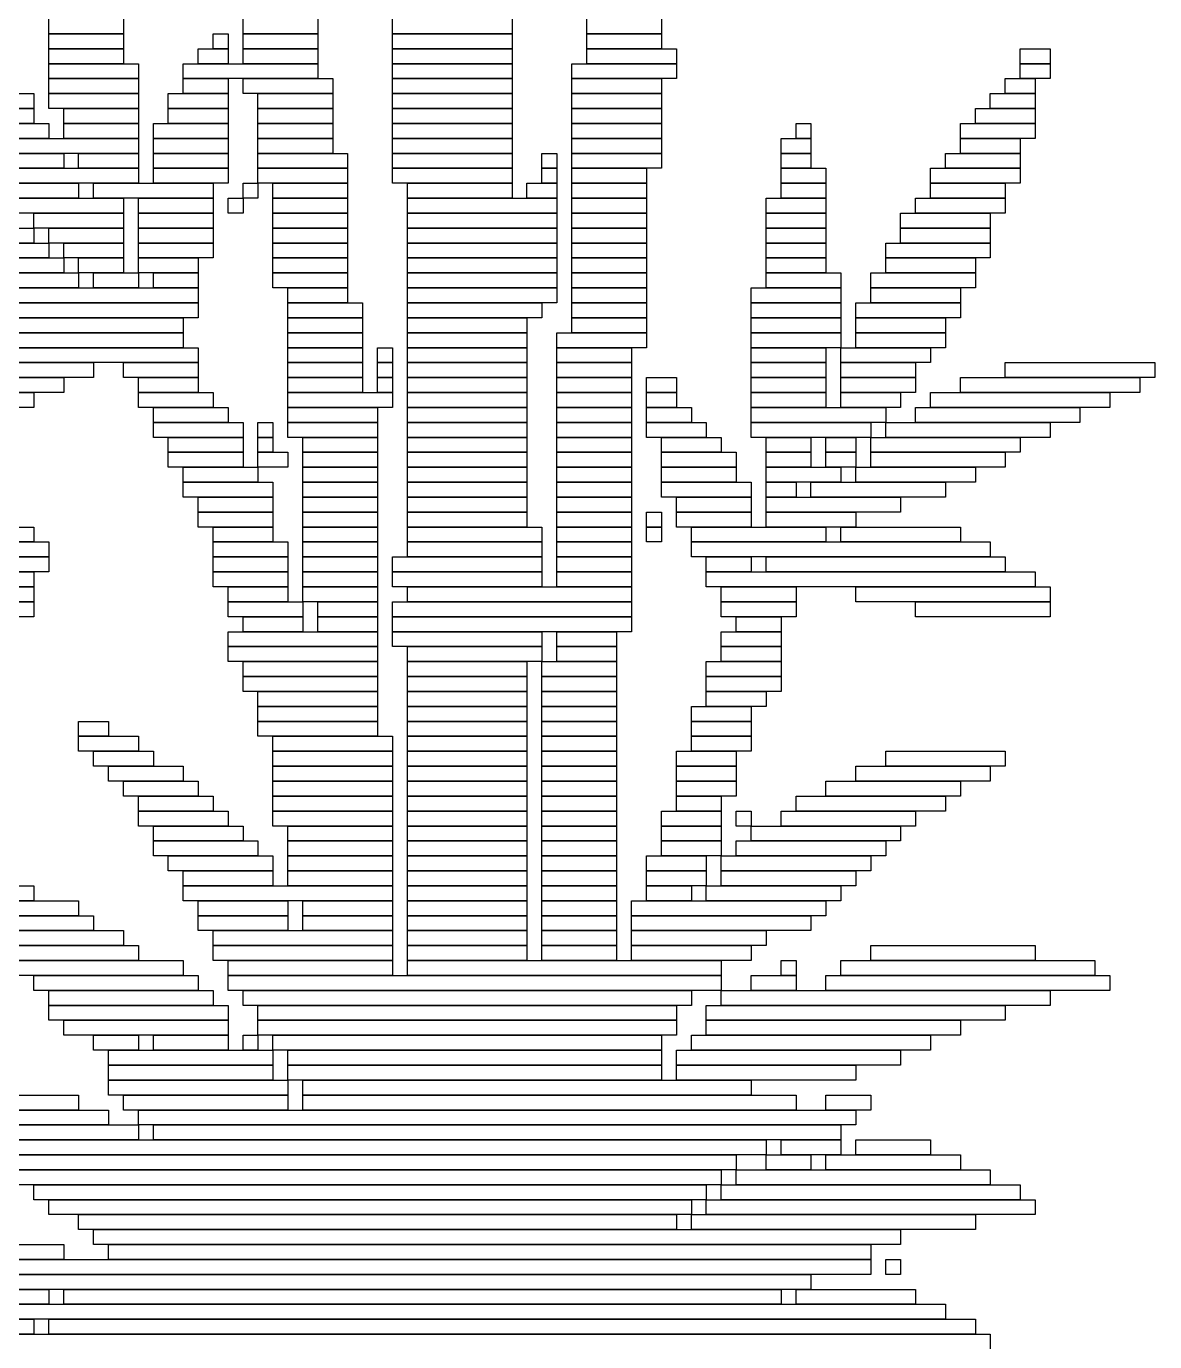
# Model space of a CAD drawing. Extents: x 292 to 731, y 307 to 718.
# Drawn here: x 655.5 to 731, y 435.5 to 523.5 of the extents above; entities that cross this region are included whole.
import ezdxf

# ---------------------------------------------------------------- set-up
doc = ezdxf.new("R2010")
doc.units = 0

msp = doc.modelspace()

# ---------------------------------------------------------------- linework, layer by layer
for p, q in [((657, 523), (657, 524)), ((662, 524), (662, 523)), ((670, 523), (670, 524)), ((675, 524), (675, 523)), ((680, 523), (680, 524)), ((688, 524), (688, 523)), ((693, 523), (693, 524)), ((698, 524), (698, 523)), ((662, 523), (657, 523)), ((657, 523), (662, 523)), ((657, 522), (657, 523)), ((662, 523), (662, 522)), ((668, 523), (669, 523)), ((668, 522), (668, 523)), ((669, 523), (669, 522)), ((675, 523), (670, 523)), ((670, 523), (675, 523)), ((670, 522), (670, 523)), ((675, 523), (675, 522)), ((688, 523), (680, 523)), ((680, 523), (688, 523)), ((680, 522), (680, 523)), ((688, 523), (688, 522)), ((698, 523), (693, 523)), ((693, 523), (698, 523)), ((693, 522), (693, 523)), ((698, 523), (698, 522)), ((662, 522), (657, 522)), ((657, 522), (662, 522)), ((657, 521), (657, 522)), ((662, 522), (662, 521)), ((667, 522), (669, 522)), ((667, 521), (667, 522)), ((669, 522), (668, 522)), ((669, 522), (669, 521)), ((675, 522), (670, 522)), ((670, 522), (675, 522)), ((670, 521), (670, 522)), ((675, 522), (675, 521)), ((688, 522), (680, 522)), ((680, 522), (688, 522)), ((680, 521), (680, 522)), ((688, 522), (688, 521)), ((698, 522), (693, 522)), ((693, 522), (699, 522)), ((693, 521), (693, 522)), ((699, 522), (699, 521)), ((722, 522), (724, 522)), ((722, 521), (722, 522)), ((724, 522), (724, 521)), ((662, 521), (657, 521)), ((657, 521), (663, 521)), ((657, 520), (657, 521)), ((663, 521), (663, 520)), ((666, 521), (675, 521)), ((666, 520), (666, 521)), ((669, 521), (667, 521)), ((675, 521), (670, 521)), ((675, 521), (675, 520)), ((688, 521), (680, 521)), ((680, 521), (688, 521)), ((680, 520), (680, 521)), ((688, 521), (688, 520)), ((692, 521), (699, 521)), ((692, 520), (692, 521)), ((699, 521), (693, 521)), ((699, 521), (699, 520)), ((724, 521), (722, 521)), ((722, 521), (724, 521)), ((722, 520), (722, 521)), ((724, 521), (724, 520)), ((663, 520), (657, 520)), ((657, 520), (663, 520)), ((657, 519), (657, 520)), ((663, 520), (663, 519)), ((675, 520), (666, 520)), ((666, 520), (669, 520)), ((666, 519), (666, 520)), ((669, 520), (669, 519)), ((670, 520), (676, 520)), ((670, 519), (670, 520)), ((676, 520), (676, 519)), ((688, 520), (680, 520)), ((680, 520), (688, 520)), ((680, 519), (680, 520)), ((688, 520), (688, 519)), ((699, 520), (692, 520)), ((692, 520), (698, 520)), ((692, 519), (692, 520)), ((698, 520), (698, 519)), ((721, 520), (723, 520)), ((721, 519), (721, 520)), ((724, 520), (722, 520)), ((723, 520), (723, 519)), ((648, 519), (656, 519)), ((656, 519), (656, 518)), ((663, 519), (657, 519)), ((657, 519), (663, 519)), ((657, 518), (657, 519)), ((663, 519), (663, 518)), ((665, 519), (669, 519)), ((665, 518), (665, 519)), ((669, 519), (666, 519)), ((669, 519), (669, 518)), ((676, 519), (670, 519)), ((671, 519), (676, 519)), ((671, 518), (671, 519)), ((676, 519), (676, 518)), ((688, 519), (680, 519)), ((680, 519), (688, 519)), ((680, 518), (680, 519)), ((688, 519), (688, 518)), ((698, 519), (692, 519)), ((692, 519), (698, 519)), ((692, 518), (692, 519)), ((698, 519), (698, 518)), ((720, 519), (723, 519)), ((720, 518), (720, 519)), ((723, 519), (721, 519)), ((723, 519), (723, 518)), ((656, 518), (648, 518)), ((649, 518), (656, 518)), ((656, 518), (656, 517)), ((663, 518), (657, 518)), ((658, 518), (663, 518)), ((658, 517), (658, 518)), ((663, 518), (663, 517)), ((669, 518), (665, 518)), ((665, 518), (669, 518)), ((665, 517), (665, 518)), ((669, 518), (669, 517)), ((676, 518), (671, 518)), ((671, 518), (676, 518)), ((671, 517), (671, 518)), ((676, 518), (676, 517)), ((688, 518), (680, 518)), ((680, 518), (688, 518)), ((680, 517), (680, 518)), ((688, 518), (688, 517)), ((698, 518), (692, 518)), ((692, 518), (698, 518)), ((692, 517), (692, 518)), ((698, 518), (698, 517)), ((719, 518), (723, 518)), ((719, 517), (719, 518)), ((723, 518), (720, 518)), ((723, 518), (723, 517)), ((656, 517), (649, 517)), ((650, 517), (657, 517)), ((657, 517), (657, 516)), ((663, 517), (658, 517)), ((658, 517), (663, 517)), ((658, 516), (658, 517)), ((663, 517), (663, 516)), ((664, 517), (669, 517)), ((664, 516), (664, 517)), ((669, 517), (665, 517)), ((669, 517), (669, 516)), ((676, 517), (671, 517)), ((671, 517), (676, 517)), ((671, 516), (671, 517)), ((676, 517), (676, 516)), ((688, 517), (680, 517)), ((680, 517), (688, 517)), ((680, 516), (680, 517)), ((688, 517), (688, 516)), ((698, 517), (692, 517)), ((692, 517), (698, 517)), ((692, 516), (692, 517)), ((698, 517), (698, 516)), ((707, 517), (708, 517)), ((707, 516), (707, 517)), ((708, 517), (708, 516)), ((718, 517), (723, 517)), ((718, 516), (718, 517)), ((723, 517), (719, 517)), ((723, 517), (723, 516)), ((657, 516), (650, 516)), ((651, 516), (663, 516)), ((663, 516), (658, 516)), ((663, 516), (663, 515)), ((669, 516), (664, 516)), ((664, 516), (669, 516)), ((664, 515), (664, 516)), ((669, 516), (669, 515)), ((676, 516), (671, 516)), ((671, 516), (676, 516)), ((671, 515), (671, 516)), ((676, 516), (676, 515)), ((688, 516), (680, 516)), ((680, 516), (688, 516)), ((680, 515), (680, 516)), ((688, 516), (688, 515)), ((698, 516), (692, 516)), ((692, 516), (698, 516)), ((692, 515), (692, 516)), ((698, 516), (698, 515)), ((706, 516), (708, 516)), ((706, 515), (706, 516)), ((708, 516), (707, 516)), ((708, 516), (708, 515)), ((723, 516), (718, 516)), ((718, 516), (722, 516)), ((718, 515), (718, 516)), ((722, 516), (722, 515)), ((663, 515), (651, 515)), ((652, 515), (658, 515)), ((658, 515), (658, 514)), ((659, 515), (663, 515)), ((659, 514), (659, 515)), ((663, 515), (663, 514)), ((669, 515), (664, 515)), ((664, 515), (669, 515)), ((664, 514), (664, 515)), ((669, 515), (669, 514)), ((676, 515), (671, 515)), ((671, 515), (677, 515)), ((671, 514), (671, 515)), ((677, 515), (677, 514)), ((688, 515), (680, 515)), ((680, 515), (688, 515)), ((680, 514), (680, 515)), ((688, 515), (688, 514)), ((690, 515), (691, 515)), ((690, 514), (690, 515)), ((691, 515), (691, 514)), ((698, 515), (692, 515)), ((692, 515), (698, 515)), ((692, 514), (692, 515)), ((698, 515), (698, 514)), ((708, 515), (706, 515)), ((706, 515), (708, 515)), ((706, 514), (706, 515)), ((708, 515), (708, 514)), ((717, 515), (722, 515)), ((717, 514), (717, 515)), ((722, 515), (718, 515)), ((722, 515), (722, 514)), ((658, 514), (652, 514)), ((653, 514), (663, 514)), ((663, 514), (659, 514)), ((663, 514), (663, 513)), ((669, 514), (664, 514)), ((664, 514), (669, 514)), ((664, 513), (664, 514)), ((669, 514), (669, 513)), ((677, 514), (671, 514)), ((671, 514), (677, 514)), ((671, 513), (671, 514)), ((677, 514), (677, 513)), ((688, 514), (680, 514)), ((680, 514), (688, 514)), ((680, 513), (680, 514)), ((688, 514), (688, 513)), ((691, 514), (690, 514)), ((690, 514), (691, 514)), ((690, 513), (690, 514)), ((691, 514), (691, 513)), ((698, 514), (692, 514)), ((692, 514), (697, 514)), ((692, 513), (692, 514)), ((697, 514), (697, 513)), ((708, 514), (706, 514)), ((706, 514), (709, 514)), ((706, 513), (706, 514)), ((709, 514), (709, 513)), ((716, 514), (722, 514)), ((716, 513), (716, 514)), ((722, 514), (717, 514)), ((722, 514), (722, 513)), ((663, 513), (653, 513)), ((654, 513), (659, 513)), ((659, 513), (659, 512)), ((660, 513), (668, 513)), ((660, 512), (660, 513)), ((669, 513), (664, 513)), ((668, 513), (668, 512)), ((670, 513), (671, 513)), ((670, 512), (670, 513)), ((677, 513), (671, 513)), ((671, 513), (671, 512)), ((672, 513), (677, 513)), ((672, 512), (672, 513)), ((677, 513), (677, 512)), ((688, 513), (680, 513)), ((681, 513), (688, 513)), ((681, 512), (681, 513)), ((688, 513), (688, 512)), ((689, 513), (691, 513)), ((689, 512), (689, 513)), ((691, 513), (690, 513)), ((691, 513), (691, 512)), ((697, 513), (692, 513)), ((692, 513), (697, 513)), ((692, 512), (692, 513)), ((697, 513), (697, 512)), ((709, 513), (706, 513)), ((706, 513), (709, 513)), ((706, 512), (706, 513)), ((709, 513), (709, 512)), ((722, 513), (716, 513)), ((716, 513), (721, 513)), ((716, 512), (716, 513)), ((721, 513), (721, 512)), ((659, 512), (654, 512)), ((655, 512), (662, 512)), ((668, 512), (660, 512)), ((662, 512), (662, 511)), ((663, 512), (668, 512)), ((663, 511), (663, 512)), ((668, 512), (668, 511)), ((669, 512), (670, 512)), ((669, 511), (669, 512)), ((671, 512), (670, 512)), ((670, 512), (670, 511)), ((677, 512), (672, 512)), ((672, 512), (677, 512)), ((672, 511), (672, 512)), ((677, 512), (677, 511)), ((688, 512), (681, 512)), ((681, 512), (691, 512)), ((681, 511), (681, 512)), ((691, 512), (689, 512)), ((691, 512), (691, 511)), ((697, 512), (692, 512)), ((692, 512), (697, 512)), ((692, 511), (692, 512)), ((697, 512), (697, 511)), ((705, 512), (709, 512)), ((705, 511), (705, 512)), ((709, 512), (706, 512)), ((709, 512), (709, 511)), ((715, 512), (721, 512)), ((715, 511), (715, 512)), ((721, 512), (716, 512)), ((721, 512), (721, 511)), ((662, 511), (655, 511)), ((656, 511), (662, 511)), ((656, 510), (656, 511)), ((662, 511), (662, 510)), ((668, 511), (663, 511)), ((663, 511), (668, 511)), ((663, 510), (663, 511)), ((668, 511), (668, 510)), ((670, 511), (669, 511)), ((677, 511), (672, 511)), ((672, 511), (677, 511)), ((672, 510), (672, 511)), ((677, 511), (677, 510)), ((691, 511), (681, 511)), ((681, 511), (691, 511)), ((681, 510), (681, 511)), ((691, 511), (691, 510)), ((697, 511), (692, 511)), ((692, 511), (697, 511)), ((692, 510), (692, 511)), ((697, 511), (697, 510)), ((709, 511), (705, 511)), ((705, 511), (709, 511)), ((705, 510), (705, 511)), ((709, 511), (709, 510)), ((714, 511), (720, 511)), ((714, 510), (714, 511)), ((721, 511), (715, 511)), ((720, 511), (720, 510)), ((640, 510), (656, 510)), ((662, 510), (656, 510)), ((656, 510), (656, 509)), ((657, 510), (662, 510)), ((657, 509), (657, 510)), ((662, 510), (662, 509)), ((668, 510), (663, 510)), ((663, 510), (668, 510)), ((663, 509), (663, 510)), ((668, 510), (668, 509)), ((677, 510), (672, 510)), ((672, 510), (677, 510)), ((672, 509), (672, 510)), ((677, 510), (677, 509)), ((691, 510), (681, 510)), ((681, 510), (691, 510)), ((681, 509), (681, 510)), ((691, 510), (691, 509)), ((697, 510), (692, 510)), ((692, 510), (697, 510)), ((692, 509), (692, 510)), ((697, 510), (697, 509)), ((709, 510), (705, 510)), ((705, 510), (709, 510)), ((705, 509), (705, 510)), ((709, 510), (709, 509)), ((720, 510), (714, 510)), ((714, 510), (720, 510)), ((714, 509), (714, 510)), ((720, 510), (720, 509)), ((639, 509), (657, 509)), ((656, 509), (640, 509)), ((662, 509), (657, 509)), ((657, 509), (657, 508)), ((658, 509), (662, 509)), ((658, 508), (658, 509)), ((662, 509), (662, 508)), ((668, 509), (663, 509)), ((663, 509), (668, 509)), ((663, 508), (663, 509)), ((668, 509), (668, 508)), ((677, 509), (672, 509)), ((672, 509), (677, 509)), ((672, 508), (672, 509)), ((677, 509), (677, 508)), ((691, 509), (681, 509)), ((681, 509), (691, 509)), ((681, 508), (681, 509)), ((691, 509), (691, 508)), ((697, 509), (692, 509)), ((692, 509), (697, 509)), ((692, 508), (692, 509)), ((697, 509), (697, 508)), ((709, 509), (705, 509)), ((705, 509), (709, 509)), ((705, 508), (705, 509)), ((709, 509), (709, 508)), ((713, 509), (720, 509)), ((713, 508), (713, 509)), ((720, 509), (714, 509)), ((720, 509), (720, 508)), ((657, 508), (639, 508)), ((642, 508), (658, 508)), ((662, 508), (658, 508)), ((658, 508), (658, 507)), ((659, 508), (662, 508)), ((659, 507), (659, 508)), ((662, 508), (662, 507)), ((668, 508), (663, 508)), ((663, 508), (667, 508)), ((663, 507), (663, 508)), ((667, 508), (667, 507)), ((677, 508), (672, 508)), ((672, 508), (677, 508)), ((672, 507), (672, 508)), ((677, 508), (677, 507)), ((691, 508), (681, 508)), ((681, 508), (691, 508)), ((681, 507), (681, 508)), ((691, 508), (691, 507)), ((697, 508), (692, 508)), ((692, 508), (697, 508)), ((692, 507), (692, 508)), ((697, 508), (697, 507)), ((709, 508), (705, 508)), ((705, 508), (709, 508)), ((705, 507), (705, 508)), ((709, 508), (709, 507)), ((720, 508), (713, 508)), ((713, 508), (719, 508)), ((713, 507), (713, 508)), ((719, 508), (719, 507)), ((658, 507), (642, 507)), ((646, 507), (659, 507)), ((662, 507), (659, 507)), ((659, 507), (659, 506)), ((660, 507), (663, 507)), ((660, 506), (660, 507)), ((667, 507), (663, 507)), ((663, 507), (663, 506)), ((664, 507), (667, 507)), ((664, 506), (664, 507)), ((667, 507), (667, 506)), ((677, 507), (672, 507)), ((672, 507), (677, 507)), ((672, 506), (672, 507)), ((677, 507), (677, 506)), ((691, 507), (681, 507)), ((681, 507), (691, 507)), ((681, 506), (681, 507)), ((691, 507), (691, 506)), ((697, 507), (692, 507)), ((692, 507), (697, 507)), ((692, 506), (692, 507)), ((697, 507), (697, 506)), ((709, 507), (705, 507)), ((705, 507), (710, 507)), ((705, 506), (705, 507)), ((710, 507), (710, 506)), ((712, 507), (719, 507)), ((712, 506), (712, 507)), ((719, 507), (713, 507)), ((719, 507), (719, 506)), ((659, 506), (646, 506)), ((649, 506), (667, 506)), ((663, 506), (660, 506)), ((667, 506), (664, 506)), ((667, 506), (667, 505)), ((677, 506), (672, 506)), ((673, 506), (677, 506)), ((673, 505), (673, 506)), ((677, 506), (677, 505)), ((691, 506), (681, 506)), ((681, 506), (691, 506)), ((681, 505), (681, 506)), ((691, 506), (691, 505)), ((697, 506), (692, 506)), ((692, 506), (697, 506)), ((692, 505), (692, 506)), ((697, 506), (697, 505)), ((704, 506), (710, 506)), ((704, 505), (704, 506)), ((710, 506), (705, 506)), ((710, 506), (710, 505)), ((719, 506), (712, 506)), ((712, 506), (718, 506)), ((712, 505), (712, 506)), ((718, 506), (718, 505)), ((667, 505), (649, 505)), ((655, 505), (667, 505)), ((667, 505), (667, 504)), ((677, 505), (673, 505)), ((673, 505), (678, 505)), ((673, 504), (673, 505)), ((678, 505), (678, 504)), ((691, 505), (681, 505)), ((681, 505), (690, 505)), ((681, 504), (681, 505)), ((690, 505), (690, 504)), ((697, 505), (692, 505)), ((692, 505), (697, 505)), ((692, 504), (692, 505)), ((697, 505), (697, 504)), ((710, 505), (704, 505)), ((704, 505), (710, 505)), ((704, 504), (704, 505)), ((710, 505), (710, 504)), ((711, 505), (718, 505)), ((711, 504), (711, 505)), ((718, 505), (712, 505)), ((718, 505), (718, 504)), ((653, 504), (666, 504)), ((667, 504), (655, 504)), ((666, 504), (666, 503)), ((678, 504), (673, 504)), ((673, 504), (678, 504)), ((673, 503), (673, 504)), ((678, 504), (678, 503)), ((690, 504), (681, 504)), ((681, 504), (689, 504)), ((681, 503), (681, 504)), ((689, 504), (689, 503)), ((697, 504), (692, 504)), ((692, 504), (697, 504)), ((692, 503), (692, 504)), ((697, 504), (697, 503)), ((710, 504), (704, 504)), ((704, 504), (710, 504)), ((704, 503), (704, 504)), ((710, 504), (710, 503)), ((718, 504), (711, 504)), ((711, 504), (717, 504)), ((711, 503), (711, 504)), ((717, 504), (717, 503)), ((652, 503), (666, 503)), ((666, 503), (653, 503)), ((666, 503), (666, 502)), ((678, 503), (673, 503)), ((673, 503), (678, 503)), ((673, 502), (673, 503)), ((678, 503), (678, 502)), ((689, 503), (681, 503)), ((681, 503), (689, 503)), ((681, 502), (681, 503)), ((689, 503), (689, 502)), ((691, 503), (697, 503)), ((691, 502), (691, 503)), ((697, 503), (692, 503)), ((697, 503), (697, 502)), ((710, 503), (704, 503)), ((704, 503), (710, 503)), ((704, 502), (704, 503)), ((710, 503), (710, 502)), ((717, 503), (711, 503)), ((711, 503), (717, 503)), ((711, 502), (711, 503)), ((717, 503), (717, 502)), ((651, 502), (667, 502)), ((666, 502), (652, 502)), ((667, 502), (667, 501)), ((678, 502), (673, 502)), ((673, 502), (678, 502)), ((673, 501), (673, 502)), ((678, 502), (678, 501)), ((679, 502), (680, 502)), ((679, 501), (679, 502)), ((680, 502), (680, 501)), ((689, 502), (681, 502)), ((681, 502), (689, 502)), ((681, 501), (681, 502)), ((689, 502), (689, 501)), ((697, 502), (691, 502)), ((691, 502), (696, 502)), ((691, 501), (691, 502)), ((696, 502), (696, 501)), ((710, 502), (704, 502)), ((704, 502), (709, 502)), ((704, 501), (704, 502)), ((709, 502), (709, 501)), ((710, 502), (716, 502)), ((710, 501), (710, 502)), ((717, 502), (711, 502)), ((716, 502), (716, 501)), ((649, 501), (660, 501)), ((667, 501), (651, 501)), ((660, 501), (660, 500)), ((662, 501), (667, 501)), ((662, 500), (662, 501)), ((667, 501), (667, 500)), ((678, 501), (673, 501)), ((673, 501), (678, 501)), ((673, 500), (673, 501)), ((678, 501), (678, 500)), ((680, 501), (679, 501)), ((679, 501), (680, 501)), ((679, 500), (679, 501)), ((680, 501), (680, 500)), ((689, 501), (681, 501)), ((681, 501), (689, 501)), ((681, 500), (681, 501)), ((689, 501), (689, 500)), ((696, 501), (691, 501)), ((691, 501), (696, 501)), ((691, 500), (691, 501)), ((696, 501), (696, 500)), ((709, 501), (704, 501)), ((704, 501), (709, 501)), ((704, 500), (704, 501)), ((709, 501), (709, 500)), ((716, 501), (710, 501)), ((710, 501), (715, 501)), ((710, 500), (710, 501)), ((715, 501), (715, 500)), ((721, 501), (731, 501)), ((721, 500), (721, 501)), ((731, 501), (731, 500)), ((648, 500), (658, 500)), ((660, 500), (649, 500)), ((658, 500), (658, 499)), ((667, 500), (662, 500)), ((663, 500), (667, 500)), ((663, 499), (663, 500)), ((667, 500), (667, 499)), ((678, 500), (673, 500)), ((673, 500), (678, 500)), ((673, 499), (673, 500)), ((678, 500), (678, 499)), ((680, 500), (679, 500)), ((679, 500), (680, 500)), ((679, 499), (679, 500)), ((680, 500), (680, 499)), ((689, 500), (681, 500)), ((681, 500), (689, 500)), ((681, 499), (681, 500)), ((689, 500), (689, 499)), ((696, 500), (691, 500)), ((691, 500), (696, 500)), ((691, 499), (691, 500)), ((696, 500), (696, 499)), ((697, 500), (699, 500)), ((697, 499), (697, 500)), ((699, 500), (699, 499)), ((709, 500), (704, 500)), ((704, 500), (709, 500)), ((704, 499), (704, 500)), ((709, 500), (709, 499)), ((715, 500), (710, 500)), ((710, 500), (715, 500)), ((710, 499), (710, 500)), ((715, 500), (715, 499)), ((718, 500), (730, 500)), ((718, 499), (718, 500)), ((731, 500), (721, 500)), ((730, 500), (730, 499)), ((647, 499), (656, 499)), ((658, 499), (648, 499)), ((656, 499), (656, 498)), ((667, 499), (663, 499)), ((663, 499), (668, 499)), ((663, 498), (663, 499)), ((668, 499), (668, 498)), ((678, 499), (673, 499)), ((673, 499), (680, 499)), ((673, 498), (673, 499)), ((680, 499), (679, 499)), ((680, 499), (680, 498)), ((689, 499), (681, 499)), ((681, 499), (689, 499)), ((681, 498), (681, 499)), ((689, 499), (689, 498)), ((696, 499), (691, 499)), ((691, 499), (696, 499)), ((691, 498), (691, 499)), ((696, 499), (696, 498)), ((699, 499), (697, 499)), ((697, 499), (699, 499)), ((697, 498), (697, 499)), ((699, 499), (699, 498)), ((709, 499), (704, 499)), ((704, 499), (709, 499)), ((704, 498), (704, 499)), ((709, 499), (709, 498)), ((715, 499), (710, 499)), ((710, 499), (714, 499)), ((710, 498), (710, 499)), ((714, 499), (714, 498)), ((716, 499), (728, 499)), ((716, 498), (716, 499)), ((730, 499), (718, 499)), ((728, 499), (728, 498)), ((656, 498), (647, 498)), ((668, 498), (663, 498)), ((664, 498), (669, 498)), ((664, 497), (664, 498)), ((669, 498), (669, 497)), ((680, 498), (673, 498)), ((673, 498), (679, 498)), ((673, 497), (673, 498)), ((679, 498), (679, 497)), ((689, 498), (681, 498)), ((681, 498), (689, 498)), ((681, 497), (681, 498)), ((689, 498), (689, 497)), ((696, 498), (691, 498)), ((691, 498), (696, 498)), ((691, 497), (691, 498)), ((696, 498), (696, 497)), ((699, 498), (697, 498)), ((697, 498), (700, 498)), ((697, 497), (697, 498)), ((700, 498), (700, 497)), ((709, 498), (704, 498)), ((704, 498), (713, 498)), ((704, 497), (704, 498)), ((714, 498), (710, 498)), ((713, 498), (713, 497)), ((715, 498), (726, 498)), ((715, 497), (715, 498)), ((728, 498), (716, 498)), ((726, 498), (726, 497)), ((669, 497), (664, 497)), ((664, 497), (670, 497)), ((664, 496), (664, 497)), ((670, 497), (670, 496)), ((671, 497), (672, 497)), ((671, 496), (671, 497)), ((672, 497), (672, 496)), ((679, 497), (673, 497)), ((673, 497), (679, 497)), ((673, 496), (673, 497)), ((679, 497), (679, 496)), ((689, 497), (681, 497)), ((681, 497), (689, 497)), ((681, 496), (681, 497)), ((689, 497), (689, 496)), ((696, 497), (691, 497)), ((691, 497), (696, 497)), ((691, 496), (691, 497)), ((696, 497), (696, 496)), ((700, 497), (697, 497)), ((697, 497), (701, 497)), ((697, 496), (697, 497)), ((701, 497), (701, 496)), ((713, 497), (704, 497)), ((704, 497), (712, 497)), ((704, 496), (704, 497)), ((712, 497), (712, 496)), ((713, 497), (724, 497)), ((713, 496), (713, 497)), ((726, 497), (715, 497)), ((724, 497), (724, 496)), ((670, 496), (664, 496)), ((665, 496), (670, 496)), ((665, 495), (665, 496)), ((670, 496), (670, 495)), ((672, 496), (671, 496)), ((671, 496), (672, 496)), ((671, 495), (671, 496)), ((672, 496), (672, 495)), ((679, 496), (673, 496)), ((674, 496), (679, 496)), ((674, 495), (674, 496)), ((679, 496), (679, 495)), ((689, 496), (681, 496)), ((681, 496), (689, 496)), ((681, 495), (681, 496)), ((689, 496), (689, 495)), ((696, 496), (691, 496)), ((691, 496), (696, 496)), ((691, 495), (691, 496)), ((696, 496), (696, 495)), ((701, 496), (697, 496)), ((698, 496), (702, 496)), ((698, 495), (698, 496)), ((702, 496), (702, 495)), ((712, 496), (704, 496)), ((705, 496), (708, 496)), ((705, 495), (705, 496)), ((708, 496), (708, 495)), ((709, 496), (711, 496)), ((709, 495), (709, 496)), ((711, 496), (711, 495)), ((712, 496), (722, 496)), ((712, 495), (712, 496)), ((724, 496), (713, 496)), ((722, 496), (722, 495)), ((670, 495), (665, 495)), ((665, 495), (670, 495)), ((665, 494), (665, 495)), ((670, 495), (670, 494)), ((672, 495), (671, 495)), ((671, 495), (673, 495)), ((671, 494), (671, 495)), ((673, 495), (673, 494)), ((679, 495), (674, 495)), ((674, 495), (679, 495)), ((674, 494), (674, 495)), ((679, 495), (679, 494)), ((689, 495), (681, 495)), ((681, 495), (689, 495)), ((681, 494), (681, 495)), ((689, 495), (689, 494)), ((696, 495), (691, 495)), ((691, 495), (696, 495)), ((691, 494), (691, 495)), ((696, 495), (696, 494)), ((702, 495), (698, 495)), ((698, 495), (703, 495)), ((698, 494), (698, 495)), ((703, 495), (703, 494)), ((708, 495), (705, 495)), ((705, 495), (708, 495)), ((705, 494), (705, 495)), ((708, 495), (708, 494)), ((711, 495), (709, 495)), ((709, 495), (711, 495)), ((709, 494), (709, 495)), ((711, 495), (711, 494)), ((722, 495), (712, 495)), ((712, 495), (721, 495)), ((712, 494), (712, 495)), ((721, 495), (721, 494)), ((670, 494), (665, 494)), ((666, 494), (671, 494)), ((666, 493), (666, 494)), ((673, 494), (671, 494)), ((671, 494), (671, 493)), ((679, 494), (674, 494)), ((674, 494), (679, 494)), ((674, 493), (674, 494)), ((679, 494), (679, 493)), ((689, 494), (681, 494)), ((681, 494), (689, 494)), ((681, 493), (681, 494)), ((689, 494), (689, 493)), ((696, 494), (691, 494)), ((691, 494), (696, 494)), ((691, 493), (691, 494)), ((696, 494), (696, 493)), ((703, 494), (698, 494)), ((698, 494), (703, 494)), ((698, 493), (698, 494)), ((703, 494), (703, 493)), ((708, 494), (705, 494)), ((705, 494), (710, 494)), ((705, 493), (705, 494)), ((711, 494), (709, 494)), ((710, 494), (710, 493)), ((711, 494), (719, 494)), ((711, 493), (711, 494)), ((721, 494), (712, 494)), ((719, 494), (719, 493)), ((671, 493), (666, 493)), ((666, 493), (672, 493)), ((666, 492), (666, 493)), ((672, 493), (672, 492)), ((679, 493), (674, 493)), ((674, 493), (679, 493)), ((674, 492), (674, 493)), ((679, 493), (679, 492)), ((689, 493), (681, 493)), ((681, 493), (689, 493)), ((681, 492), (681, 493)), ((689, 493), (689, 492)), ((696, 493), (691, 493)), ((691, 493), (696, 493)), ((691, 492), (691, 493)), ((696, 493), (696, 492)), ((703, 493), (698, 493)), ((698, 493), (704, 493)), ((698, 492), (698, 493)), ((704, 493), (704, 492)), ((710, 493), (705, 493)), ((705, 493), (707, 493)), ((705, 492), (705, 493)), ((707, 493), (707, 492)), ((708, 493), (717, 493)), ((708, 492), (708, 493)), ((719, 493), (711, 493)), ((717, 493), (717, 492)), ((672, 492), (666, 492)), ((667, 492), (672, 492)), ((667, 491), (667, 492)), ((672, 492), (672, 491)), ((679, 492), (674, 492)), ((674, 492), (679, 492)), ((674, 491), (674, 492)), ((679, 492), (679, 491)), ((689, 492), (681, 492)), ((681, 492), (689, 492)), ((681, 491), (681, 492)), ((689, 492), (689, 491)), ((696, 492), (691, 492)), ((691, 492), (696, 492)), ((691, 491), (691, 492)), ((696, 492), (696, 491)), ((704, 492), (698, 492)), ((699, 492), (704, 492)), ((699, 491), (699, 492)), ((704, 492), (704, 491)), ((707, 492), (705, 492)), ((705, 492), (714, 492)), ((705, 491), (705, 492)), ((717, 492), (708, 492)), ((714, 492), (714, 491)), ((672, 491), (667, 491)), ((667, 491), (672, 491)), ((667, 490), (667, 491)), ((672, 491), (672, 490)), ((679, 491), (674, 491)), ((674, 491), (679, 491)), ((674, 490), (674, 491)), ((679, 491), (679, 490)), ((689, 491), (681, 491)), ((681, 491), (689, 491)), ((681, 490), (681, 491)), ((689, 491), (689, 490)), ((696, 491), (691, 491)), ((691, 491), (696, 491)), ((691, 490), (691, 491)), ((696, 491), (696, 490)), ((697, 491), (698, 491)), ((697, 490), (697, 491)), ((698, 491), (698, 490)), ((704, 491), (699, 491)), ((699, 491), (704, 491)), ((699, 490), (699, 491)), ((704, 491), (704, 490)), ((714, 491), (705, 491)), ((705, 491), (711, 491)), ((705, 490), (705, 491)), ((711, 491), (711, 490)), ((652, 490), (656, 490)), ((656, 490), (656, 489)), ((672, 490), (667, 490)), ((668, 490), (672, 490)), ((668, 489), (668, 490)), ((672, 490), (672, 489)), ((679, 490), (674, 490)), ((674, 490), (679, 490)), ((674, 489), (674, 490)), ((679, 490), (679, 489)), ((689, 490), (681, 490)), ((681, 490), (690, 490)), ((681, 489), (681, 490)), ((690, 490), (690, 489)), ((696, 490), (691, 490)), ((691, 490), (696, 490)), ((691, 489), (691, 490)), ((696, 490), (696, 489)), ((698, 490), (697, 490)), ((697, 490), (698, 490)), ((697, 489), (697, 490)), ((698, 490), (698, 489)), ((704, 490), (699, 490)), ((700, 490), (709, 490)), ((700, 489), (700, 490)), ((711, 490), (705, 490)), ((709, 490), (709, 489)), ((710, 490), (718, 490)), ((710, 489), (710, 490)), ((718, 490), (718, 489)), ((600, 489), (657, 489)), ((656, 489), (652, 489)), ((657, 489), (657, 488)), ((672, 489), (668, 489)), ((668, 489), (673, 489)), ((668, 488), (668, 489)), ((673, 489), (673, 488)), ((679, 489), (674, 489)), ((674, 489), (679, 489)), ((674, 488), (674, 489)), ((679, 489), (679, 488)), ((690, 489), (681, 489)), ((681, 489), (690, 489)), ((681, 488), (681, 489)), ((690, 489), (690, 488)), ((696, 489), (691, 489)), ((691, 489), (696, 489)), ((691, 488), (691, 489)), ((696, 489), (696, 488)), ((698, 489), (697, 489)), ((709, 489), (700, 489)), ((700, 489), (720, 489)), ((700, 488), (700, 489)), ((718, 489), (710, 489)), ((720, 489), (720, 488)), ((657, 488), (600, 488)), ((600, 488), (657, 488)), ((657, 488), (657, 487)), ((673, 488), (668, 488)), ((668, 488), (673, 488)), ((668, 487), (668, 488)), ((673, 488), (673, 487)), ((679, 488), (674, 488)), ((674, 488), (679, 488)), ((674, 487), (674, 488)), ((679, 488), (679, 487)), ((680, 488), (690, 488)), ((680, 487), (680, 488)), ((690, 488), (681, 488)), ((690, 488), (690, 487)), ((696, 488), (691, 488)), ((691, 488), (696, 488)), ((691, 487), (691, 488)), ((696, 488), (696, 487)), ((720, 488), (700, 488)), ((701, 488), (704, 488)), ((701, 487), (701, 488)), ((704, 488), (704, 487)), ((705, 488), (721, 488)), ((705, 487), (705, 488)), ((721, 488), (721, 487)), ((657, 487), (600, 487)), ((600, 487), (656, 487)), ((656, 487), (656, 486)), ((673, 487), (668, 487)), ((668, 487), (673, 487)), ((668, 486), (668, 487)), ((673, 487), (673, 486)), ((679, 487), (674, 487)), ((674, 487), (679, 487)), ((674, 486), (674, 487)), ((679, 487), (679, 486)), ((690, 487), (680, 487)), ((680, 487), (690, 487)), ((680, 486), (680, 487)), ((690, 487), (690, 486)), ((696, 487), (691, 487)), ((691, 487), (696, 487)), ((691, 486), (691, 487)), ((696, 487), (696, 486)), ((704, 487), (701, 487)), ((701, 487), (723, 487)), ((701, 486), (701, 487)), ((721, 487), (705, 487)), ((723, 487), (723, 486)), ((656, 486), (600, 486)), ((600, 486), (656, 486)), ((656, 486), (656, 485)), ((673, 486), (668, 486)), ((669, 486), (673, 486)), ((669, 485), (669, 486)), ((673, 486), (673, 485)), ((679, 486), (674, 486)), ((674, 486), (679, 486)), ((674, 485), (674, 486)), ((679, 486), (679, 485)), ((690, 486), (680, 486)), ((681, 486), (696, 486)), ((681, 485), (681, 486)), ((696, 486), (691, 486)), ((696, 486), (696, 485)), ((723, 486), (701, 486)), ((702, 486), (707, 486)), ((702, 485), (702, 486)), ((707, 486), (707, 485)), ((711, 486), (724, 486)), ((711, 485), (711, 486)), ((724, 486), (724, 485)), ((656, 485), (600, 485)), ((600, 485), (656, 485)), ((656, 485), (656, 484)), ((673, 485), (669, 485)), ((669, 485), (674, 485)), ((669, 484), (669, 485)), ((679, 485), (674, 485)), ((674, 485), (674, 484)), ((675, 485), (679, 485)), ((675, 484), (675, 485)), ((679, 485), (679, 484)), ((680, 485), (696, 485)), ((680, 484), (680, 485)), ((696, 485), (681, 485)), ((696, 485), (696, 484)), ((707, 485), (702, 485)), ((702, 485), (707, 485)), ((702, 484), (702, 485)), ((707, 485), (707, 484)), ((724, 485), (711, 485)), ((715, 485), (724, 485)), ((715, 484), (715, 485)), ((724, 485), (724, 484)), ((656, 484), (600, 484)), ((674, 484), (669, 484)), ((670, 484), (674, 484)), ((670, 483), (670, 484)), ((674, 484), (674, 483)), ((679, 484), (675, 484)), ((675, 484), (679, 484)), ((675, 483), (675, 484)), ((679, 484), (679, 483)), ((696, 484), (680, 484)), ((680, 484), (696, 484)), ((680, 483), (680, 484)), ((696, 484), (696, 483)), ((707, 484), (702, 484)), ((703, 484), (706, 484)), ((703, 483), (703, 484)), ((706, 484), (706, 483)), ((724, 484), (715, 484)), ((669, 483), (679, 483)), ((669, 482), (669, 483)), ((674, 483), (670, 483)), ((679, 483), (675, 483)), ((679, 483), (679, 482)), ((696, 483), (680, 483)), ((680, 483), (690, 483)), ((680, 482), (680, 483)), ((690, 483), (690, 482)), ((691, 483), (695, 483)), ((691, 482), (691, 483)), ((695, 483), (695, 482)), ((702, 483), (706, 483)), ((702, 482), (702, 483)), ((706, 483), (703, 483)), ((706, 483), (706, 482)), ((679, 482), (669, 482)), ((669, 482), (679, 482)), ((669, 481), (669, 482)), ((679, 482), (679, 481)), ((690, 482), (680, 482)), ((681, 482), (690, 482)), ((681, 481), (681, 482)), ((690, 482), (690, 481)), ((695, 482), (691, 482)), ((691, 482), (695, 482)), ((691, 481), (691, 482)), ((695, 482), (695, 481)), ((706, 482), (702, 482)), ((702, 482), (706, 482)), ((702, 481), (702, 482)), ((706, 482), (706, 481)), ((679, 481), (669, 481)), ((670, 481), (679, 481)), ((670, 480), (670, 481)), ((679, 481), (679, 480)), ((690, 481), (681, 481)), ((681, 481), (689, 481)), ((681, 480), (681, 481)), ((689, 481), (689, 480)), ((690, 481), (695, 481)), ((690, 480), (690, 481)), ((695, 481), (691, 481)), ((695, 481), (695, 480)), ((701, 481), (706, 481)), ((701, 480), (701, 481)), ((706, 481), (702, 481)), ((706, 481), (706, 480)), ((679, 480), (670, 480)), ((670, 480), (679, 480)), ((670, 479), (670, 480)), ((679, 480), (679, 479)), ((689, 480), (681, 480)), ((681, 480), (689, 480)), ((681, 479), (681, 480)), ((689, 480), (689, 479)), ((695, 480), (690, 480)), ((690, 480), (695, 480)), ((690, 479), (690, 480)), ((695, 480), (695, 479)), ((706, 480), (701, 480)), ((701, 480), (706, 480)), ((701, 479), (701, 480)), ((706, 480), (706, 479)), ((679, 479), (670, 479)), ((671, 479), (679, 479)), ((671, 478), (671, 479)), ((679, 479), (679, 478)), ((689, 479), (681, 479)), ((681, 479), (689, 479)), ((681, 478), (681, 479)), ((689, 479), (689, 478)), ((695, 479), (690, 479)), ((690, 479), (695, 479)), ((690, 478), (690, 479)), ((695, 479), (695, 478)), ((706, 479), (701, 479)), ((701, 479), (705, 479)), ((701, 478), (701, 479)), ((705, 479), (705, 478)), ((679, 478), (671, 478)), ((671, 478), (679, 478)), ((671, 477), (671, 478)), ((679, 478), (679, 477)), ((689, 478), (681, 478)), ((681, 478), (689, 478)), ((681, 477), (681, 478)), ((689, 478), (689, 477)), ((695, 478), (690, 478)), ((690, 478), (695, 478)), ((690, 477), (690, 478)), ((695, 478), (695, 477)), ((700, 478), (704, 478)), ((700, 477), (700, 478)), ((705, 478), (701, 478)), ((704, 478), (704, 477)), ((659, 477), (661, 477)), ((659, 476), (659, 477)), ((661, 477), (661, 476)), ((679, 477), (671, 477)), ((671, 477), (679, 477)), ((671, 476), (671, 477)), ((679, 477), (679, 476)), ((689, 477), (681, 477)), ((681, 477), (689, 477)), ((681, 476), (681, 477)), ((689, 477), (689, 476)), ((695, 477), (690, 477)), ((690, 477), (695, 477)), ((690, 476), (690, 477)), ((695, 477), (695, 476)), ((704, 477), (700, 477)), ((700, 477), (704, 477)), ((700, 476), (700, 477)), ((704, 477), (704, 476)), ((661, 476), (659, 476)), ((659, 476), (663, 476)), ((659, 475), (659, 476)), ((663, 476), (663, 475)), ((679, 476), (671, 476)), ((672, 476), (680, 476)), ((672, 475), (672, 476)), ((680, 476), (680, 475)), ((689, 476), (681, 476)), ((681, 476), (689, 476)), ((681, 475), (681, 476)), ((689, 476), (689, 475)), ((695, 476), (690, 476)), ((690, 476), (695, 476)), ((690, 475), (690, 476)), ((695, 476), (695, 475)), ((704, 476), (700, 476)), ((700, 476), (704, 476)), ((700, 475), (700, 476)), ((704, 476), (704, 475)), ((663, 475), (659, 475)), ((660, 475), (664, 475)), ((660, 474), (660, 475)), ((664, 475), (664, 474)), ((680, 475), (672, 475)), ((672, 475), (680, 475)), ((672, 474), (672, 475)), ((680, 475), (680, 474)), ((689, 475), (681, 475)), ((681, 475), (689, 475)), ((681, 474), (681, 475)), ((689, 475), (689, 474)), ((695, 475), (690, 475)), ((690, 475), (695, 475)), ((690, 474), (690, 475)), ((695, 475), (695, 474)), ((699, 475), (703, 475)), ((699, 474), (699, 475)), ((704, 475), (700, 475)), ((703, 475), (703, 474)), ((713, 475), (721, 475)), ((713, 474), (713, 475)), ((721, 475), (721, 474)), ((664, 474), (660, 474)), ((661, 474), (666, 474)), ((661, 473), (661, 474)), ((666, 474), (666, 473)), ((680, 474), (672, 474)), ((672, 474), (680, 474)), ((672, 473), (672, 474)), ((680, 474), (680, 473)), ((689, 474), (681, 474)), ((681, 474), (689, 474)), ((681, 473), (681, 474)), ((689, 474), (689, 473)), ((695, 474), (690, 474)), ((690, 474), (695, 474)), ((690, 473), (690, 474)), ((695, 474), (695, 473)), ((703, 474), (699, 474)), ((699, 474), (703, 474)), ((699, 473), (699, 474)), ((703, 474), (703, 473)), ((711, 474), (720, 474)), ((711, 473), (711, 474)), ((721, 474), (713, 474)), ((720, 474), (720, 473)), ((666, 473), (661, 473)), ((662, 473), (667, 473)), ((662, 472), (662, 473)), ((667, 473), (667, 472)), ((680, 473), (672, 473)), ((672, 473), (680, 473)), ((672, 472), (672, 473)), ((680, 473), (680, 472)), ((689, 473), (681, 473)), ((681, 473), (689, 473)), ((681, 472), (681, 473)), ((689, 473), (689, 472)), ((695, 473), (690, 473)), ((690, 473), (695, 473)), ((690, 472), (690, 473)), ((695, 473), (695, 472)), ((703, 473), (699, 473)), ((699, 473), (703, 473)), ((699, 472), (699, 473)), ((703, 473), (703, 472)), ((709, 473), (718, 473)), ((709, 472), (709, 473)), ((720, 473), (711, 473)), ((718, 473), (718, 472)), ((667, 472), (662, 472)), ((663, 472), (668, 472)), ((663, 471), (663, 472)), ((668, 472), (668, 471)), ((680, 472), (672, 472)), ((672, 472), (680, 472)), ((672, 471), (672, 472)), ((680, 472), (680, 471)), ((689, 472), (681, 472)), ((681, 472), (689, 472)), ((681, 471), (681, 472)), ((689, 472), (689, 471)), ((695, 472), (690, 472)), ((690, 472), (695, 472)), ((690, 471), (690, 472)), ((695, 472), (695, 471)), ((703, 472), (699, 472)), ((699, 472), (702, 472)), ((699, 471), (699, 472)), ((702, 472), (702, 471)), ((707, 472), (717, 472)), ((707, 471), (707, 472)), ((718, 472), (709, 472)), ((717, 472), (717, 471)), ((668, 471), (663, 471)), ((663, 471), (669, 471)), ((663, 470), (663, 471)), ((669, 471), (669, 470)), ((680, 471), (672, 471)), ((672, 471), (680, 471)), ((672, 470), (672, 471)), ((680, 471), (680, 470)), ((689, 471), (681, 471)), ((681, 471), (689, 471)), ((681, 470), (681, 471)), ((689, 471), (689, 470)), ((695, 471), (690, 471)), ((690, 471), (695, 471)), ((690, 470), (690, 471)), ((695, 471), (695, 470)), ((698, 471), (702, 471)), ((698, 470), (698, 471)), ((702, 471), (699, 471)), ((702, 471), (702, 470)), ((703, 471), (704, 471)), ((703, 470), (703, 471)), ((704, 471), (704, 470)), ((706, 471), (715, 471)), ((706, 470), (706, 471)), ((717, 471), (707, 471)), ((715, 471), (715, 470)), ((669, 470), (663, 470)), ((664, 470), (670, 470)), ((664, 469), (664, 470)), ((670, 470), (670, 469)), ((680, 470), (672, 470)), ((673, 470), (680, 470)), ((673, 469), (673, 470)), ((680, 470), (680, 469)), ((689, 470), (681, 470)), ((681, 470), (689, 470)), ((681, 469), (681, 470)), ((689, 470), (689, 469)), ((695, 470), (690, 470)), ((690, 470), (695, 470)), ((690, 469), (690, 470)), ((695, 470), (695, 469)), ((702, 470), (698, 470)), ((698, 470), (702, 470)), ((698, 469), (698, 470)), ((702, 470), (702, 469)), ((704, 470), (703, 470)), ((704, 470), (714, 470)), ((704, 469), (704, 470)), ((715, 470), (706, 470)), ((714, 470), (714, 469)), ((670, 469), (664, 469)), ((664, 469), (671, 469)), ((664, 468), (664, 469)), ((671, 469), (671, 468)), ((680, 469), (673, 469)), ((673, 469), (680, 469)), ((673, 468), (673, 469)), ((680, 469), (680, 468)), ((689, 469), (681, 469)), ((681, 469), (689, 469)), ((681, 468), (681, 469)), ((689, 469), (689, 468)), ((695, 469), (690, 469)), ((690, 469), (695, 469)), ((690, 468), (690, 469)), ((695, 469), (695, 468)), ((702, 469), (698, 469)), ((698, 469), (702, 469)), ((698, 468), (698, 469)), ((702, 469), (702, 468)), ((703, 469), (713, 469)), ((703, 468), (703, 469)), ((714, 469), (704, 469)), ((713, 469), (713, 468)), ((671, 468), (664, 468)), ((665, 468), (672, 468)), ((665, 467), (665, 468)), ((672, 468), (672, 467)), ((680, 468), (673, 468)), ((673, 468), (680, 468)), ((673, 467), (673, 468)), ((680, 468), (680, 467)), ((689, 468), (681, 468)), ((681, 468), (689, 468)), ((681, 467), (681, 468)), ((689, 468), (689, 467)), ((695, 468), (690, 468)), ((690, 468), (695, 468)), ((690, 467), (690, 468)), ((695, 468), (695, 467)), ((697, 468), (701, 468)), ((697, 467), (697, 468)), ((702, 468), (698, 468)), ((701, 468), (701, 467)), ((702, 468), (712, 468)), ((702, 467), (702, 468)), ((713, 468), (703, 468)), ((712, 468), (712, 467)), ((672, 467), (665, 467)), ((666, 467), (672, 467)), ((666, 466), (666, 467)), ((672, 467), (672, 466)), ((680, 467), (673, 467)), ((673, 467), (680, 467)), ((673, 466), (673, 467)), ((680, 467), (680, 466)), ((689, 467), (681, 467)), ((681, 467), (689, 467)), ((681, 466), (681, 467)), ((689, 467), (689, 466)), ((695, 467), (690, 467)), ((690, 467), (695, 467)), ((690, 466), (690, 467)), ((695, 467), (695, 466)), ((701, 467), (697, 467)), ((697, 467), (701, 467)), ((697, 466), (697, 467)), ((701, 467), (701, 466)), ((712, 467), (702, 467)), ((702, 467), (711, 467)), ((702, 466), (702, 467)), ((711, 467), (711, 466)), ((650, 466), (656, 466)), ((656, 466), (656, 465)), ((672, 466), (666, 466)), ((666, 466), (680, 466)), ((666, 465), (666, 466)), ((680, 466), (673, 466)), ((680, 466), (680, 465)), ((689, 466), (681, 466)), ((681, 466), (689, 466)), ((681, 465), (681, 466)), ((689, 466), (689, 465)), ((695, 466), (690, 466)), ((690, 466), (695, 466)), ((690, 465), (690, 466)), ((695, 466), (695, 465)), ((701, 466), (697, 466)), ((697, 466), (700, 466)), ((697, 465), (697, 466)), ((700, 466), (700, 465)), ((701, 466), (710, 466)), ((701, 465), (701, 466)), ((711, 466), (702, 466)), ((710, 466), (710, 465)), ((656, 465), (650, 465)), ((651, 465), (659, 465)), ((659, 465), (659, 464)), ((680, 465), (666, 465)), ((667, 465), (673, 465)), ((667, 464), (667, 465)), ((673, 465), (673, 464)), ((674, 465), (680, 465)), ((674, 464), (674, 465)), ((680, 465), (680, 464)), ((689, 465), (681, 465)), ((681, 465), (689, 465)), ((681, 464), (681, 465)), ((689, 465), (689, 464)), ((695, 465), (690, 465)), ((690, 465), (695, 465)), ((690, 464), (690, 465)), ((695, 465), (695, 464)), ((696, 465), (709, 465)), ((696, 464), (696, 465)), ((700, 465), (697, 465)), ((710, 465), (701, 465)), ((709, 465), (709, 464)), ((659, 464), (651, 464)), ((652, 464), (660, 464)), ((660, 464), (660, 463)), ((673, 464), (667, 464)), ((667, 464), (673, 464)), ((667, 463), (667, 464)), ((673, 464), (673, 463)), ((680, 464), (674, 464)), ((674, 464), (680, 464)), ((674, 463), (674, 464)), ((680, 464), (680, 463)), ((689, 464), (681, 464)), ((681, 464), (689, 464)), ((681, 463), (681, 464)), ((689, 464), (689, 463)), ((695, 464), (690, 464)), ((690, 464), (695, 464)), ((690, 463), (690, 464)), ((695, 464), (695, 463)), ((709, 464), (696, 464)), ((696, 464), (708, 464)), ((696, 463), (696, 464)), ((708, 464), (708, 463)), ((660, 463), (652, 463)), ((653, 463), (662, 463)), ((662, 463), (662, 462)), ((673, 463), (667, 463)), ((668, 463), (680, 463)), ((668, 462), (668, 463)), ((680, 463), (674, 463)), ((680, 463), (680, 462)), ((689, 463), (681, 463)), ((681, 463), (689, 463)), ((681, 462), (681, 463)), ((689, 463), (689, 462)), ((695, 463), (690, 463)), ((690, 463), (695, 463)), ((690, 462), (690, 463)), ((695, 463), (695, 462)), ((708, 463), (696, 463)), ((696, 463), (705, 463)), ((696, 462), (696, 463)), ((705, 463), (705, 462)), ((662, 462), (653, 462)), ((654, 462), (663, 462)), ((663, 462), (663, 461)), ((680, 462), (668, 462)), ((668, 462), (680, 462)), ((668, 461), (668, 462)), ((680, 462), (680, 461)), ((689, 462), (681, 462)), ((681, 462), (689, 462)), ((681, 461), (681, 462)), ((689, 462), (689, 461)), ((695, 462), (690, 462)), ((690, 462), (695, 462)), ((690, 461), (690, 462)), ((695, 462), (695, 461)), ((705, 462), (696, 462)), ((696, 462), (704, 462)), ((696, 461), (696, 462)), ((704, 462), (704, 461)), ((712, 462), (723, 462)), ((712, 461), (712, 462)), ((723, 462), (723, 461)), ((663, 461), (654, 461)), ((655, 461), (666, 461)), ((666, 461), (666, 460)), ((680, 461), (668, 461)), ((669, 461), (680, 461)), ((669, 460), (669, 461)), ((680, 461), (680, 460)), ((689, 461), (681, 461)), ((681, 461), (702, 461)), ((681, 460), (681, 461)), ((695, 461), (690, 461)), ((704, 461), (696, 461)), ((702, 461), (702, 460)), ((706, 461), (707, 461)), ((706, 460), (706, 461)), ((707, 461), (707, 460)), ((710, 461), (727, 461)), ((710, 460), (710, 461)), ((723, 461), (712, 461)), ((727, 461), (727, 460)), ((666, 460), (655, 460)), ((656, 460), (667, 460)), ((656, 459), (656, 460)), ((667, 460), (667, 459)), ((680, 460), (669, 460)), ((669, 460), (702, 460)), ((669, 459), (669, 460)), ((702, 460), (681, 460)), ((702, 460), (702, 459)), ((704, 460), (707, 460)), ((704, 459), (704, 460)), ((707, 460), (706, 460)), ((707, 460), (707, 459)), ((709, 460), (728, 460)), ((709, 459), (709, 460)), ((727, 460), (710, 460)), ((728, 460), (728, 459)), ((667, 459), (656, 459)), ((657, 459), (668, 459)), ((657, 458), (657, 459)), ((668, 459), (668, 458)), ((702, 459), (669, 459)), ((670, 459), (700, 459)), ((670, 458), (670, 459)), ((700, 459), (700, 458)), ((702, 459), (724, 459)), ((702, 458), (702, 459)), ((707, 459), (704, 459)), ((728, 459), (709, 459)), ((724, 459), (724, 458)), ((668, 458), (657, 458)), ((657, 458), (669, 458)), ((657, 457), (657, 458)), ((669, 458), (669, 457)), ((700, 458), (670, 458)), ((671, 458), (699, 458)), ((671, 457), (671, 458)), ((699, 458), (699, 457)), ((701, 458), (721, 458)), ((701, 457), (701, 458)), ((724, 458), (702, 458)), ((721, 458), (721, 457)), ((669, 457), (657, 457)), ((658, 457), (669, 457)), ((658, 456), (658, 457)), ((669, 457), (669, 456)), ((699, 457), (671, 457)), ((671, 457), (699, 457)), ((671, 456), (671, 457)), ((699, 457), (699, 456)), ((721, 457), (701, 457)), ((701, 457), (718, 457)), ((701, 456), (701, 457)), ((718, 457), (718, 456)), ((669, 456), (658, 456)), ((660, 456), (663, 456)), ((660, 455), (660, 456)), ((663, 456), (663, 455)), ((664, 456), (669, 456)), ((664, 455), (664, 456)), ((669, 456), (669, 455)), ((670, 456), (671, 456)), ((670, 455), (670, 456)), ((699, 456), (671, 456)), ((671, 456), (671, 455)), ((672, 456), (698, 456)), ((672, 455), (672, 456)), ((698, 456), (698, 455)), ((700, 456), (716, 456)), ((700, 455), (700, 456)), ((718, 456), (701, 456)), ((716, 456), (716, 455)), ((663, 455), (660, 455)), ((661, 455), (672, 455)), ((661, 454), (661, 455)), ((669, 455), (664, 455)), ((671, 455), (670, 455)), ((698, 455), (672, 455)), ((672, 455), (672, 454)), ((673, 455), (698, 455)), ((673, 454), (673, 455)), ((698, 455), (698, 454)), ((699, 455), (714, 455)), ((699, 454), (699, 455)), ((716, 455), (700, 455)), ((714, 455), (714, 454)), ((672, 454), (661, 454)), ((661, 454), (672, 454)), ((661, 453), (661, 454)), ((672, 454), (672, 453)), ((698, 454), (673, 454)), ((673, 454), (698, 454)), ((673, 453), (673, 454)), ((698, 454), (698, 453)), ((714, 454), (699, 454)), ((699, 454), (711, 454)), ((699, 453), (699, 454)), ((711, 454), (711, 453)), ((672, 453), (661, 453)), ((661, 453), (673, 453)), ((661, 452), (661, 453)), ((698, 453), (673, 453)), ((673, 453), (673, 452)), ((674, 453), (704, 453)), ((674, 452), (674, 453)), ((711, 453), (699, 453)), ((704, 453), (704, 452)), ((653, 452), (659, 452)), ((659, 452), (659, 451)), ((673, 452), (661, 452)), ((662, 452), (673, 452)), ((662, 451), (662, 452)), ((673, 452), (673, 451)), ((704, 452), (674, 452)), ((674, 452), (707, 452)), ((674, 451), (674, 452)), ((707, 452), (707, 451)), ((709, 452), (712, 452)), ((709, 451), (709, 452)), ((712, 452), (712, 451)), ((651, 451), (661, 451)), ((659, 451), (653, 451)), ((661, 451), (661, 450)), ((673, 451), (662, 451)), ((663, 451), (711, 451)), ((663, 450), (663, 451)), ((707, 451), (674, 451)), ((712, 451), (709, 451)), ((711, 451), (711, 450)), ((650, 450), (663, 450)), ((661, 450), (651, 450)), ((711, 450), (663, 450)), ((663, 450), (663, 449)), ((664, 450), (710, 450)), ((664, 449), (664, 450)), ((710, 450), (710, 449)), ((649, 449), (705, 449)), ((663, 449), (650, 449)), ((710, 449), (664, 449)), ((705, 449), (705, 448)), ((706, 449), (710, 449)), ((706, 448), (706, 449)), ((710, 449), (710, 448)), ((711, 449), (716, 449)), ((711, 448), (711, 449)), ((716, 449), (716, 448)), ((705, 448), (649, 448)), ((650, 448), (703, 448)), ((703, 448), (703, 447)), ((705, 448), (708, 448)), ((705, 447), (705, 448)), ((710, 448), (706, 448)), ((708, 448), (708, 447)), ((709, 448), (718, 448)), ((709, 447), (709, 448)), ((716, 448), (711, 448)), ((718, 448), (718, 447)), ((703, 447), (650, 447)), ((654, 447), (702, 447)), ((702, 447), (702, 446)), ((703, 447), (720, 447)), ((703, 446), (703, 447)), ((708, 447), (705, 447)), ((718, 447), (709, 447)), ((720, 447), (720, 446)), ((702, 446), (654, 446)), ((656, 446), (701, 446)), ((656, 445), (656, 446)), ((701, 446), (701, 445)), ((702, 446), (722, 446)), ((702, 445), (702, 446)), ((720, 446), (703, 446)), ((722, 446), (722, 445)), ((701, 445), (656, 445)), ((657, 445), (700, 445)), ((657, 444), (657, 445)), ((700, 445), (700, 444)), ((701, 445), (723, 445)), ((701, 444), (701, 445)), ((722, 445), (702, 445)), ((723, 445), (723, 444)), ((700, 444), (657, 444)), ((659, 444), (699, 444)), ((659, 443), (659, 444)), ((699, 444), (699, 443)), ((700, 444), (719, 444)), ((700, 443), (700, 444)), ((723, 444), (701, 444)), ((719, 444), (719, 443)), ((699, 443), (659, 443)), ((660, 443), (714, 443)), ((660, 442), (660, 443)), ((719, 443), (700, 443)), ((714, 443), (714, 442)), ((655, 442), (658, 442)), ((658, 442), (658, 441)), ((714, 442), (660, 442)), ((661, 442), (712, 442)), ((661, 441), (661, 442)), ((712, 442), (712, 441)), ((654, 441), (712, 441)), ((658, 441), (655, 441)), ((712, 441), (661, 441)), ((712, 441), (712, 440)), ((713, 441), (714, 441)), ((713, 440), (713, 441)), ((714, 441), (714, 440)), ((648, 440), (708, 440)), ((712, 440), (654, 440)), ((708, 440), (708, 439)), ((714, 440), (713, 440)), ((708, 439), (648, 439)), ((649, 439), (657, 439)), ((657, 439), (657, 438)), ((658, 439), (706, 439)), ((658, 438), (658, 439)), ((706, 439), (706, 438)), ((707, 439), (715, 439)), ((707, 438), (707, 439)), ((715, 439), (715, 438)), ((641, 438), (717, 438)), ((657, 438), (649, 438)), ((706, 438), (658, 438)), ((715, 438), (707, 438)), ((717, 438), (717, 437)), ((717, 437), (641, 437)), ((642, 437), (656, 437)), ((656, 437), (656, 436)), ((657, 437), (719, 437)), ((657, 436), (657, 437)), ((719, 437), (719, 436)), ((656, 436), (642, 436)), ((644, 436), (720, 436)), ((719, 436), (657, 436)), ((720, 436), (720, 435))]:
    msp.add_line(p, q)

doc.saveas('drawing.dxf')
